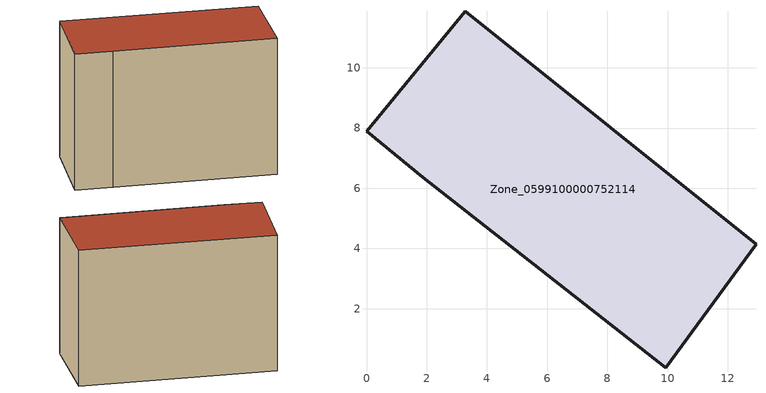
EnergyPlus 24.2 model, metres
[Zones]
Zone_0599100000752114
 floor ground (C_G): 9.93,0.03 1.86,6.37 0,7.89 3.27,11.89 12.94,4.15 z0
 wall outside (C_F): 1.86,6.37 9.93,0.03 12.94,4.15 3.27,11.89 0,7.89 1.86,6.37 z0:9.09
 roof outside (C_R): 12.94,4.15 3.27,11.89 0,7.89 1.86,6.37 9.93,0.03 z9.09
[BUILDING]
Pand.0599100000752114: North Axis=0; Terrain=City; Loads Convergence Tolerance Value=0.04; Temperature Convergence Tolerance Value=0.4; Solar Distribution=FullExterior; Maximum Number of Warmup Days=25; Minimum Number of Warmup Days=1
[Site:Location]
Rotterdam.The.Hague.AP_ZH_NLD Design_Conditions: Latitude=51.96; Longitude=4.45; Time Zone=1; Elevation=-4.5
[SITE:GROUNDTEMPERATURE:BUILDINGSURFACE]
18, 18, 18, 18, 18, 18, 18, 18, 18, 18, 18, 18
[MATERIAL] Thermal Absorptance=0.9; Solar Absorptance=0.7; Visible Absorptance=0.7
Name | Roughness | Thickness | Conductivity | Density | Specific Heat
G.TI.2006-2014 | MediumSmooth | 0.15 | 0.06 | 540 | 1210
F.TI.2006-2014 | Rough | 0.3 | 0.12 | 1920 | 840
R.TI.2006-2014 | MediumRough | 0.2 | 0.08 | 1500 | 1000
[CONSTRUCTION]
C_G: G.TI.2006-2014
C_F: F.TI.2006-2014
C_R: R.TI.2006-2014
[ZONE]
Zone_0599100000752114: Type=1; Multiplier=1; Ceiling Height=Autocalculate; Volume=Autocalculate; Floor Area=autocalculate; Part of Total Floor Area=Yes
[ZONEINFILTRATION:DESIGNFLOWRATE]
Infil_Zone_0599100000752114: Zone or ZoneList or Space or SpaceList=Zone_0599100000752114; Schedule=AlwaysOn; Design Flow Rate Calculation Method=Flow/Area; Flow Rate per Floor Area=0.0015; Constant Term Coefficient=1; Temperature Term Coefficient=0; Velocity Term Coefficient=0; Velocity Squared Term Coefficient=0
[HVACTEMPLATE:ZONE:IDEALLOADSAIRSYSTEM]
Zone_0599100000752114: Maximum Heating Supply Air Temperature=50; Minimum Cooling Supply Air Temperature=13; Maximum Heating Supply Air Humidity Ratio=0.0156; Minimum Cooling Supply Air Humidity Ratio=0.0077; Heating Limit=NoLimit; Cooling Limit=NoLimit; Dehumidification Control Type=ConstantSensibleHeatRatio; Cooling Sensible Heat Ratio=0.7; Dehumidification Setpoint=60; Humidification Control Type=None; Humidification Setpoint=30; Outdoor Air Method=None; Outdoor Air Flow Rate per Person=0.00944; Outdoor Air Flow Rate per Zone Floor Area=0; Outdoor Air Flow Rate per Zone=0; Demand Controlled Ventilation Type=None; Outdoor Air Economizer Type=NoEconomizer; Heat Recovery Type=None; Sensible Heat Recovery Effectiveness=0.7; Latent Heat Recovery Effectiveness=0.65
[ZONECONTROL:THERMOSTAT]
ThermostatControl_Zone_0599100000752114: Zone or ZoneList=Zone_0599100000752114; Control Type Schedule=DualSetpointControlType; Control 1=Thermostat_Zone_0599100000752114; Temperature Difference Between Cutout And Setpoint=0
[THERMOSTATSETPOINT:DUALSETPOINT]
Thermostat_Zone_0599100000752114: Heating Setpoint Temperature Schedule=HeatingSetpoint_Zone_0599100000752114; Cooling Setpoint Temperature Schedule=CoolingSetpoint_Zone_0599100000752114
[SCHEDULE:COMPACT]
HeatingSetpoint_Zone_0599100000752114: Through: 12/31, For: AllDays, Until: 24:00, 21
CoolingSetpoint_Zone_0599100000752114: Through: 12/31, For: AllDays, Until: 24:00, 24
DualSetpointControlType: Through: 12/31, For: AllDays, Until: 24:00, 4
AlwaysOn: Through: 12/31, For: AllDays, Until: 24:00, 1
